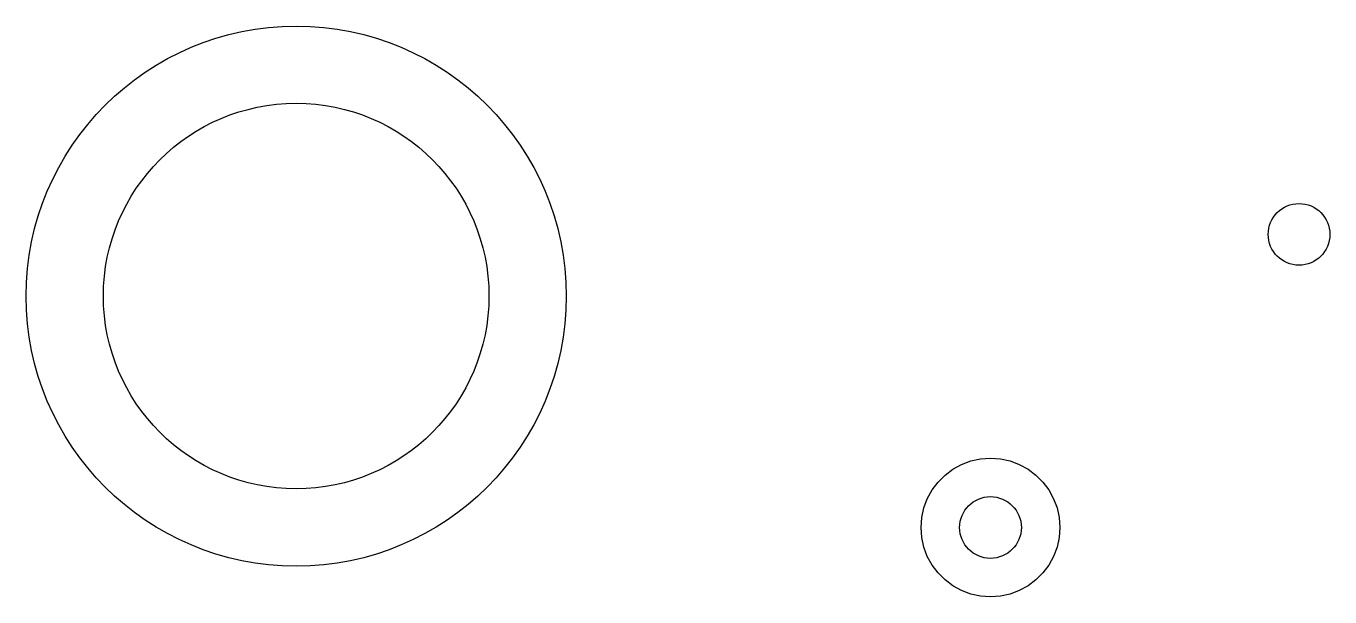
# Model space of a CAD drawing. Header units: millimetres. Extents: x -9.3 to 75.2, y -123.5 to -86.5.
import ezdxf

# ---------------------------------------------------------------- set-up
doc = ezdxf.new("R2010")
doc.units = ezdxf.units.MM
doc.layers.add('vazado', color=7, linetype='Continuous', true_color=0x545afc)

msp = doc.modelspace()

# ---------------------------------------------------------------- linework, layer by layer
at = {"layer": 'vazado', "elevation": 8}
msp.add_lwpolyline([(57.641, -119.64), (57.504, -120.268), (57.28, -120.869), (56.972, -121.433), (56.587, -121.947), (56.133, -122.401), (55.619, -122.786), (55.056, -123.093), (54.454, -123.318), (53.827, -123.454), (53.186, -123.5), (52.546, -123.454), (51.919, -123.318), (51.317, -123.093), (50.754, -122.786), (50.24, -122.401), (49.786, -121.947), (49.401, -121.433), (49.093, -120.869), (48.869, -120.268), (48.732, -119.64), (48.686, -119), (48.732, -118.36), (48.869, -117.732), (49.093, -117.131), (49.401, -116.567), (49.786, -116.053), (50.24, -115.599), (50.754, -115.214), (51.317, -114.907), (51.919, -114.682), (52.546, -114.546), (53.186, -114.5), (53.827, -114.546), (54.454, -114.682), (55.056, -114.907), (55.619, -115.214), (56.133, -115.599), (56.587, -116.053), (56.972, -116.567), (57.28, -117.131), (57.504, -117.732), (57.641, -118.36), (57.686, -119)], close=True, dxfattribs=at)
at = {"layer": 'vazado'}
for centre, radius in [((8.187, -104.002, 8), 17.507), ((8.186, -103.994, 1), 12.494), ((73.186, -100, 4), 2), ((53.186, -119, 4), 2)]:
    msp.add_circle(centre, radius, dxfattribs=at)

doc.saveas('drawing.dxf')
